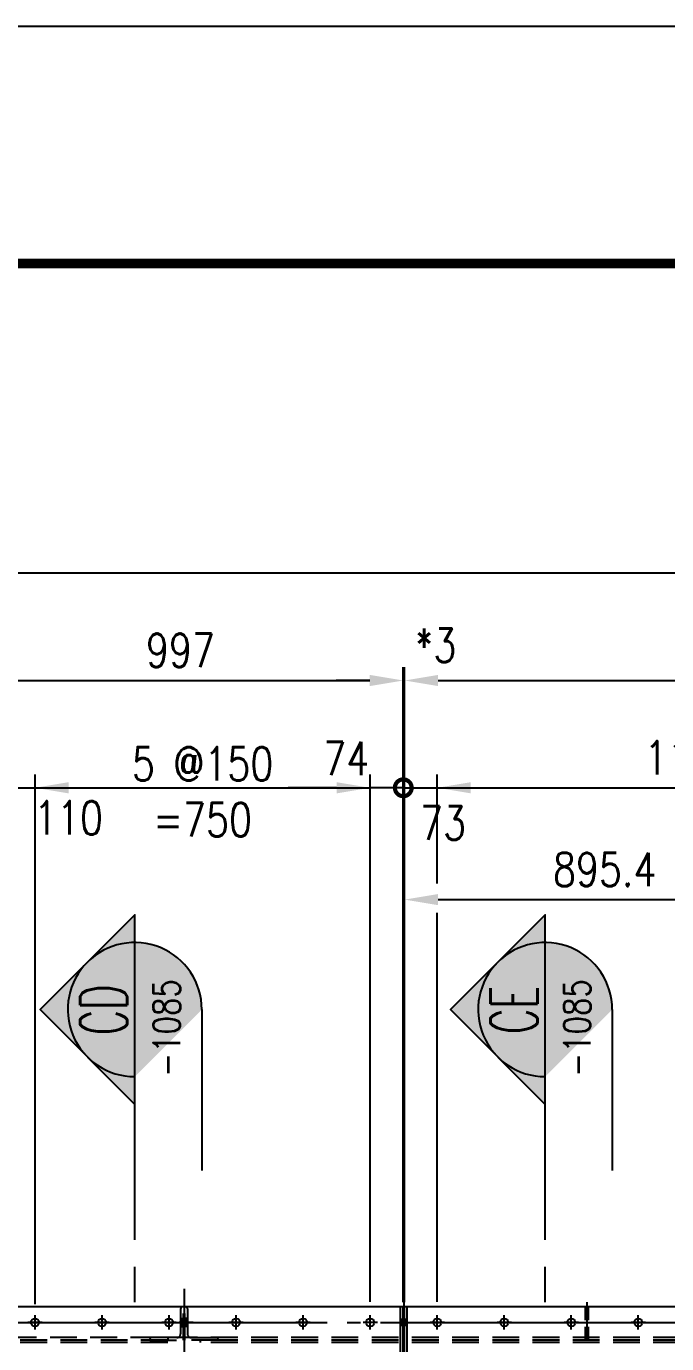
# Model space of a CAD drawing. Header units: millimetres. Extents: x 0 to 232280, y -26939 to 23794.
# Drawn here: x 39384 to 40817, y -5757 to -2810 of the extents above; entities that cross this region are included whole.
import ezdxf
from ezdxf.enums import TextEntityAlignment as Align

# ---------------------------------------------------------------- set-up
doc = ezdxf.new("R2010")
doc.units = ezdxf.units.MM
doc.header["$LTSCALE"] = 30
doc.linetypes.add('JNK-CENTER', pattern=[34, 30, -1.5, 1, -1.5])
doc.linetypes.add('JNK-HIDDEN', pattern=[3, 2, -1])
for name, color, linetype in [('CEN-R', 1, 'JNK-CENTER'), ('CON-C', 4, 'Continuous'), ('CON-G', 3, 'Continuous'), ('CON-W', 7, 'Continuous'), ('CON-Y', 2, 'Continuous'), ('conL-g', 3, 'Continuous'), ('Dim-W', 7, 'Continuous'), ('HID-Y', 2, 'JNK-HIDDEN'), ('STL-OBJT', 7, 'Continuous')]:
    doc.layers.add(name, color=color, linetype=linetype)
doc.styles.add('SIMPLEX', font='simplex.shx', dxfattribs={"width": 0.8})
doc.dimstyles.new('DIM30', dxfattribs={"dimscale": 30, "dimtxt": 2.5, "dimasz": 2.5, "dimexe": 1, "dimexo": 1, "dimgap": 1, "dimtad": 1, "dimdec": 0, "dimdsep": 46, "dimtxsty": 'SIMPLEX', "dimcen": 0, "dimclrd": 7, "dimclre": 7, "dimclrt": 2, "dimadec": 1, "dimazin": 2, "dimtfac": 1, "dimtdec": 0, "dimtix": 1, "dimtmove": 2, "dimatfit": 0, "dimfxl": 1, "dimtolj": 1, "dimtzin": 0, "dimarcsym": 0})

# ---------------------------------------------------------------- blocks, each defined once
blk = doc.blocks.new('TITLE')
at = {"color": 7}
blk.add_line((841, 594.8536585365848), (0, 594.8536585365848), dxfattribs=at)
at = {"color": 7, "const_width": 0.7073170731707307}
blk.add_lwpolyline([(823.3170731707312, 577.1707317073162), (27.93902439025055, 577.1707317073162)], dxfattribs=at)
blk = doc.blocks.new('*D927')
at = {"layer": 'DEFPOINTS', "color": 0, "transparency": 16777216}
for p in [(32035.48042019118, -4033.583577064732), (32035.48042019118, -5695.787240706746), (43537.48041941375, -5694.550462539435)]:
    blk.add_point(p, dxfattribs=at)
at = {"layer": 'Dim-W', "color": 7, "lineweight": -2, "transparency": 16777216}
for p, q in [((32035.48042019118, -4480.975570147566), (32035.48042019118, -4003.583577064732)), ((43537.48041941375, -4257.487625408347), (43537.48041941375, -4003.583577064732)), ((43462.48041941375, -4033.583577064732), (32110.48042019118, -4033.583577064732)), ((43537.48041941375, -4480.975570147566), (43537.48041941375, -4304.775225400237)), ((32035.48042019118, -5665.787240706746), (32035.48042019118, -4533.814445052994)), ((43537.48041941375, -5664.550462539435), (43537.48041941375, -4533.814445052994))]:
    blk.add_line(p, q, dxfattribs=at)
at = {"layer": 'Dim-W', "color": 7, "transparency": 16777216}
for points in [[(32110.48042019118, -4021.083577064732), (32110.48042019118, -4046.083577064732), (32035.48042019118, -4033.583577064732)], [(43462.48041941375, -4021.083577064732), (43462.48041941375, -4046.083577064732), (43537.48041941375, -4033.583577064732)]]:
    blk.add_solid(points, dxfattribs=at)
at = {"layer": 'Dim-W', "color": 2, "transparency": 16777216, "insert": (37860.48245042599, -3964.228624348307), "char_height": 75, "attachment_point": 5, "style": 'SIMPLEX'}
blk.add_mtext('\\A1;11502', dxfattribs=at)
blk = doc.blocks.new('A$C27160668')
at = {"layer": 'CEN-R'}
blk.add_line((3.492459654808044e-10, -12.9743177323835), (-1.164153218269348e-10, 18.534226872609), dxfattribs=at)
at = {"layer": 'HID-Y'}
for p, q in [((-8.999999999883585, 5.820766091346741e-11), (-9, 5.999999998603016)), ((9, 0), (9.000000000349246, 5.999999998603016))]:
    blk.add_line(p, q, dxfattribs=at)
blk = doc.blocks.new('A$C2FEE125F')
at = {"layer": 'CEN-R'}
for p, q in [((-16.02568226856238, 0), (16.02568226856238, 0)), ((0, 16.02568226856238), (0, -16.02568226856238))]:
    blk.add_line(p, q, dxfattribs=at)
at = {"layer": 'conL-g'}
blk.add_circle((0, 0), 9, dxfattribs=at)
blk = doc.blocks.new('_DotSmall')
at = {"color": 0, "linetype": 'ByBlock', "const_width": 0.5}
blk.add_lwpolyline([(-0.0625, 0, 1), (0.0625, 0, 1)], format="xyb", close=True, dxfattribs=at)
blk = doc.blocks.new('*D810')
at = {"layer": 'DEFPOINTS', "color": 0, "transparency": 16777216}
for p in [(39403.08014897502, -4513.58357706471), (39293.08014897502, -5698.524774480609), (39403.08014897502, -5698.524774480607)]:
    blk.add_point(p, dxfattribs=at)
at = {"layer": 'Dim-W', "color": 7, "lineweight": -2, "transparency": 16777216}
for p, q in [((39293.08014897502, -5668.524774480609), (39293.08014897502, -4483.58357706471)), ((39403.08014897502, -5668.524774480607), (39403.08014897502, -4483.58357706471)), ((39293.08014897502, -4513.58357706471), (39218.08014897502, -4513.58357706471)), ((39293.08014897502, -4513.58357706471), (39403.08014897502, -4513.58357706471)), ((39478.08014897502, -4513.58357706471), (39553.08014897502, -4513.58357706471))]:
    blk.add_line(p, q, dxfattribs=at)
at = {"layer": 'Dim-W', "color": 7, "transparency": 16777216}
blk.add_solid([(39478.08014897502, -4501.08357706471), (39478.08014897502, -4526.08357706471), (39403.08014897502, -4513.58357706471)], dxfattribs=at)
at = {"layer": 'Dim-W', "color": 7, "lineweight": -2, "transparency": 16777216, "xscale": 75, "yscale": 75, "zscale": 75}
blk.add_blockref('_DotSmall', (39293.08014897502, -4513.58357706471), dxfattribs=at)
at = {"layer": 'Dim-W', "color": 2, "transparency": 16777216, "insert": (39477.98355223011, -4580.953110670573), "char_height": 75, "attachment_point": 5, "style": 'SIMPLEX'}
blk.add_mtext('\\A1;110', dxfattribs=at)
blk = doc.blocks.new('A$C57EE18C0')
for points in [[(-7.499999999937184, -26.00000010875075), (-7.499999999940304, -44.00000010875075), (7.500000000062812, -26.00000010480042), (7.500000000059693, -44.00000010480042)], [(-7.499999999937184, -130.9999938464414), (-7.499999999940304, -148.9999938464414), (7.500000000062812, -130.999993842491), (7.500000000059693, -148.999993842491)], [(-7.499999965701008, -260.9999938464414), (-7.499999965704127, -278.9999938464414), (7.500000034298989, -260.999993842491), (7.500000034295869, -278.999993842491)], [(-7.499999965701008, -390.9999938464414), (-7.499999965704127, -408.9999938464414), (7.500000034298989, -390.9999938424911), (7.500000034295869, -408.9999938424911)], [(-7.499999965701008, -520.9999938464414), (-7.499999965704127, -538.9999938464414), (7.500000034298989, -520.999993842491), (7.500000034295869, -538.999993842491)], [(-7.499999965700979, -650.9999938464414), (-7.499999965704099, -668.9999938464414), (7.500000034299017, -650.999993842491), (7.500000034295898, -668.999993842491)], [(-7.499999965700979, -798.9999953845083), (-7.499999965704099, -780.9999953845083), (7.500000034299017, -798.9999953884587), (7.500000034295898, -780.9999953884587)], [(-7.499999965701008, -928.9999953845083), (-7.499999965704127, -910.9999953845083), (7.500000034298989, -928.9999953884587), (7.500000034295869, -910.9999953884587)], [(-7.499999965701008, -1058.999995384508), (-7.499999965704127, -1040.999995384508), (7.500000034298989, -1058.999995388459), (7.500000034295869, -1040.999995388459)], [(-7.499999965701008, -1188.999995384508), (-7.499999965704127, -1170.999995384508), (7.500000034298989, -1188.999995388459), (7.500000034295869, -1170.999995388459)], [(-7.499999999937184, -1318.999995384508), (-7.499999999940304, -1300.999995384508), (7.500000000062812, -1318.999995388459), (7.500000000059693, -1300.999995388459)], [(-7.499999999937184, -1423.999989122199), (-7.499999999940304, -1405.999989122199), (7.500000000062812, -1423.999989126149), (7.500000000059693, -1405.999989126149)]]:
    blk.add_solid(points)
at = {"layer": 'CEN-R'}
for p, q in [((0, 51.14424821723878), (0, -1473.733601126081)), ((-24.40582452122362, -35.00000011320299), (24.40582452128547, -35.00000010034819)), ((-24.40582452122362, -139.9999938508936), (24.40582452128547, -139.9999938380388)), ((-24.40582448698744, -269.9999938508936), (24.40582455552164, -269.9999938380388)), ((-24.40582448698744, -399.9999938508936), (24.40582455552164, -399.9999938380388)), ((-24.40582448698744, -529.9999938508936), (24.40582455552164, -529.9999938380388)), ((-24.40582448698742, -659.9999938508936), (24.40582455552167, -659.9999938380388)), ((-24.40582448698742, -789.9999953800561), (24.40582455552167, -789.9999953929109)), ((-24.40582448698744, -919.9999953800561), (24.40582455552164, -919.9999953929109)), ((-24.40582448698744, -1049.999995380056), (24.40582455552164, -1049.999995392911)), ((-24.40582448698744, -1179.999995380056), (24.40582455552164, -1179.999995392911)), ((-24.40582452122362, -1309.999995380056), (24.40582452128547, -1309.999995392911)), ((-24.40582452122362, -1414.999989117747), (24.40582452128547, -1414.999989130602))]:
    blk.add_line(p, q, dxfattribs=at)
at = {"layer": 'CON-G'}
for p, q in [((1.500000001838998, -4.048524715472013e-08), (1.500000000922228, 4.031971911899745e-08)), ((-7.500000000040018, -724.9999946154749), (-7.499999999914507, -1.132029865402728e-07)), ((-1.500000000085493, -1.132029865402728e-07), (-7.499999999914507, -1.132029865402728e-07)), ((-1.499999999959982, -724.9999946154767), (-1.500000000085493, -1.132029865402728e-07)), ((-1.499999999959982, -724.9999946154749), (-1.500000000085493, -1.132029865402728e-07)), ((1.499999999959982, -724.9999946154767), (1.500000000085493, -1.132029865402728e-07)), ((1.499999999959982, -724.9999946154749), (1.500000000085493, -1.132029865402728e-07)), ((7.500000000085493, -1.132029865402728e-07), (1.500000000085493, -1.132029865402728e-07)), ((7.499999999959982, -724.9999946154749), (7.500000000085493, -1.132029865402728e-07)), ((-7.500000000040018, -724.9999946154749), (-7.499999999914507, -1449.999989117747)), ((-1.499999999959982, -724.999994615473), (-1.500000000085493, -1449.999989117747)), ((-1.499999999959982, -724.9999946154749), (-1.500000000085493, -1449.999989117747)), ((1.499999999959982, -724.999994615473), (1.500000000085493, -1449.999989117747)), ((1.499999999959982, -724.9999946154749), (1.500000000085493, -1449.999989117747)), ((7.499999999959982, -724.9999946154749), (7.500000000085493, -1449.999989117747)), ((-1.500000000085493, -1449.999989117747), (-7.499999999914507, -1449.999989117747)), ((1.500000001838998, -1449.999989190464), (1.500000000922228, -1449.999989271269)), ((7.500000000085493, -1449.999989117747), (1.500000000085493, -1449.999989117747))]:
    blk.add_line(p, q, dxfattribs=at)
blk = doc.blocks.new('*D980')
at = {"layer": 'DEFPOINTS', "color": 0, "transparency": 16777216}
for p in [(40230.18068985868, -4273.583568733371), (40227.18068985868, -5694.55045697216), (40230.18068985868, -5694.550456969992)]:
    blk.add_point(p, dxfattribs=at)
at = {"layer": 'Dim-W', "color": 7, "lineweight": -2, "transparency": 16777216}
for p, q in [((40227.18068985868, -5664.55045697216), (40227.18068985868, -4243.583568733371)), ((40230.18068985868, -5664.550456969992), (40230.18068985868, -4243.583568733371)), ((40152.18068985868, -4273.583568733371), (40077.18068985868, -4273.583568733371)), ((40227.18068985868, -4273.583568733371), (40230.18068985868, -4273.583568733371)), ((40305.18068985868, -4273.583568733371), (40380.18068985868, -4273.583568733371))]:
    blk.add_line(p, q, dxfattribs=at)
at = {"layer": 'Dim-W', "color": 7, "transparency": 16777216}
for points in [[(40152.18068985868, -4261.083568733371), (40152.18068985868, -4286.083568733371), (40227.18068985868, -4273.583568733371)], [(40305.18068985868, -4261.083568733371), (40305.18068985868, -4286.083568733371), (40230.18068985868, -4273.583568733371)]]:
    blk.add_solid(points, dxfattribs=at)
at = {"layer": 'Dim-W', "color": 2, "transparency": 16777216, "insert": (40299.60462993688, -4194.833568733371), "char_height": 75, "attachment_point": 5, "style": 'SIMPLEX'}
blk.add_mtext('\\A1;*3', dxfattribs=at)
blk = doc.blocks.new('*D858')
at = {"layer": 'DEFPOINTS', "color": 0, "transparency": 16777216}
for p in [(40153.08014897502, -4513.583561968097), (40227.18068987444, -5674.550462172687), (40153.08014897502, -5693.524774051482)]:
    blk.add_point(p, dxfattribs=at)
at = {"layer": 'Dim-W', "color": 7, "lineweight": -2, "transparency": 16777216}
for p, q in [((40153.08014897502, -5663.524774051482), (40153.08014897502, -4483.583561968097)), ((40227.18068987444, -5644.550462172687), (40227.18068987444, -4483.583561968097)), ((40078.08014897502, -4513.583561968097), (40003.08014897502, -4513.583561968097)), ((40227.18068987444, -4513.583561968097), (40153.08014897502, -4513.583561968097)), ((40227.18068987444, -4513.583561968097), (40302.18068987444, -4513.583561968097))]:
    blk.add_line(p, q, dxfattribs=at)
at = {"layer": 'Dim-W', "color": 7, "transparency": 16777216}
blk.add_solid([(40078.08014897502, -4501.083561968097), (40078.08014897502, -4526.083561968097), (40153.08014897502, -4513.583561968097)], dxfattribs=at)
at = {"layer": 'Dim-W', "color": 7, "lineweight": -2, "transparency": 16777216, "xscale": 75, "yscale": 75, "zscale": 75, "rotation": 180}
blk.add_blockref('_DotSmall', (40227.18068987444, -4513.583561968097), dxfattribs=at)
at = {"layer": 'Dim-W', "color": 2, "transparency": 16777216, "insert": (40099.53791240408, -4448.046847979143), "char_height": 75, "attachment_point": 5, "style": 'SIMPLEX'}
blk.add_mtext('\\A1;74', dxfattribs=at)
blk = doc.blocks.new('*D981')
at = {"layer": 'DEFPOINTS', "color": 0, "transparency": 16777216}
for p in [(40303.18014897502, -4513.583561968097), (40230.18068985868, -5674.550462172687), (40303.18014897502, -5693.524774051482)]:
    blk.add_point(p, dxfattribs=at)
at = {"layer": 'Dim-W', "color": 7, "lineweight": -2, "transparency": 16777216}
for p, q in [((40230.18068985868, -5644.550462172687), (40230.18068985868, -4483.583561968097)), ((40303.18014897502, -4728.062164732535), (40303.18014897502, -4483.583561968097)), ((40230.18068985868, -4513.583561968097), (40155.18068985868, -4513.583561968097)), ((40230.18068985868, -4513.583561968097), (40303.18014897502, -4513.583561968097)), ((40303.18014897502, -4513.583561968097), (40378.18014897502, -4513.583561968097)), ((40303.18014897502, -5663.524774051482), (40303.18014897502, -4793.207071483248))]:
    blk.add_line(p, q, dxfattribs=at)
at = {"layer": 'Dim-W', "color": 2, "transparency": 16777216, "insert": (40316.21875720128, -4592.565920357647), "char_height": 75, "attachment_point": 5, "style": 'SIMPLEX'}
blk.add_mtext('\\A1;73', dxfattribs=at)
blk = doc.blocks.new('_None')
blk = doc.blocks.new('*D859')
at = {"layer": 'DEFPOINTS', "color": 0, "transparency": 16777216}
for p in [(42025.58014897411, -4273.583568733371), (40230.18068985867, -5674.550463977957), (42025.58014897411, -5674.550463892188)]:
    blk.add_point(p, dxfattribs=at)
at = {"layer": 'Dim-W', "color": 7, "lineweight": -2, "transparency": 16777216}
for p, q in [((40230.18068985867, -5644.550463977957), (40230.18068985867, -4243.583568733371)), ((42025.58014897411, -5644.550463892188), (42025.58014897411, -4243.583568733371)), ((40305.18068985867, -4273.583568733371), (41950.58014897411, -4273.583568733371))]:
    blk.add_line(p, q, dxfattribs=at)
at = {"layer": 'Dim-W', "color": 7, "transparency": 16777216}
for points in [[(40305.18068985867, -4261.083568733371), (40305.18068985867, -4286.083568733371), (40230.18068985867, -4273.583568733371)], [(41950.58014897411, -4261.083568733371), (41950.58014897411, -4286.083568733371), (42025.58014897411, -4273.583568733371)]]:
    blk.add_solid(points, dxfattribs=at)
at = {"layer": 'Dim-W', "color": 2, "transparency": 16777216, "insert": (41127.8804194164, -4206.083568733371), "char_height": 75, "attachment_point": 5, "style": 'SIMPLEX'}
blk.add_mtext('\\A1;1795.4', dxfattribs=at)
blk = doc.blocks.new('*D860')
at = {"layer": 'DEFPOINTS', "color": 0, "transparency": 16777216}
for p in [(40227.18068985867, -4273.58357435859), (39230.18041941585, -5674.550463891997), (40227.18068985867, -5674.550463977957)]:
    blk.add_point(p, dxfattribs=at)
at = {"layer": 'Dim-W', "color": 7, "lineweight": -2, "transparency": 16777216}
for p, q in [((39230.18041941585, -5644.550463891997), (39230.18041941585, -4243.58357435859)), ((40227.18068985867, -5644.550463977957), (40227.18068985867, -4243.58357435859)), ((39305.18041941585, -4273.58357435859), (40152.18068985867, -4273.58357435859))]:
    blk.add_line(p, q, dxfattribs=at)
at = {"layer": 'Dim-W', "color": 7, "transparency": 16777216}
for points in [[(39305.18041941585, -4261.08357435859), (39305.18041941585, -4286.08357435859), (39230.18041941585, -4273.58357435859)], [(40152.18068985867, -4261.08357435859), (40152.18068985867, -4286.08357435859), (40227.18068985867, -4273.58357435859)]]:
    blk.add_solid(points, dxfattribs=at)
at = {"layer": 'Dim-W', "color": 2, "transparency": 16777216, "insert": (39728.68055463726, -4206.08357435859), "char_height": 75, "attachment_point": 5, "style": 'SIMPLEX'}
blk.add_mtext('\\A1;997', dxfattribs=at)
blk = doc.blocks.new('*D863')
at = {"layer": 'DEFPOINTS', "color": 0, "transparency": 16777216}
for p in [(40153.08014897502, -4513.583562045669), (39403.08014897502, -5668.52477295706), (40153.08014897502, -5663.524773390882)]:
    blk.add_point(p, dxfattribs=at)
at = {"layer": 'Dim-W', "color": 7, "lineweight": -2, "transparency": 16777216}
for p, q in [((39403.08014897502, -5638.52477295706), (39403.08014897502, -4483.583562045669)), ((40153.08014897502, -5633.524773390882), (40153.08014897502, -4483.583562045669)), ((39478.08014897502, -4513.583562045669), (39586.65157754644, -4513.583562045669)), ((40078.08014897502, -4513.583562045669), (39969.50872040359, -4513.583562045669))]:
    blk.add_line(p, q, dxfattribs=at)
at = {"layer": 'Dim-W', "color": 7, "transparency": 16777216}
for points in [[(39478.08014897502, -4501.083562045669), (39478.08014897502, -4526.083562045669), (39403.08014897502, -4513.583562045669)], [(40078.08014897502, -4501.083562045669), (40078.08014897502, -4526.083562045669), (40153.08014897502, -4513.583562045669)]]:
    blk.add_solid(points, dxfattribs=at)
at = {"layer": 'Dim-W', "color": 2, "transparency": 16777216, "insert": (39778.08014897502, -4522.528846642397), "char_height": 75, "attachment_point": 5, "style": 'SIMPLEX'}
blk.add_mtext('\\A1;5 @150\\P=750', dxfattribs=at)
blk = doc.blocks.new('*D983')
at = {"layer": 'DEFPOINTS', "color": 0, "transparency": 16777216}
for p in [(41953.18014897502, -4513.58357706471), (40303.18014897502, -5693.524774051482), (41953.18014897502, -5693.524773875612)]:
    blk.add_point(p, dxfattribs=at)
at = {"layer": 'Dim-W', "color": 7, "lineweight": -2, "transparency": 16777216}
for p, q in [((40303.18014897502, -4728.062164732535), (40303.18014897502, -4483.58357706471)), ((41953.18014897502, -4728.062164732535), (41953.18014897502, -4483.58357706471)), ((40378.18014897502, -4513.58357706471), (41878.18014897502, -4513.58357706471)), ((40303.18014897502, -5663.524774051482), (40303.18014897502, -4793.207071483248)), ((41953.18014897502, -5663.524773875612), (41953.18014897502, -4793.207071483248))]:
    blk.add_line(p, q, dxfattribs=at)
at = {"layer": 'Dim-W', "color": 7, "transparency": 16777216}
for points in [[(40378.18014897502, -4501.08357706471), (40378.18014897502, -4526.08357706471), (40303.18014897502, -4513.58357706471)], [(41878.18014897502, -4501.08357706471), (41878.18014897502, -4526.08357706471), (41953.18014897502, -4513.58357706471)]]:
    blk.add_solid(points, dxfattribs=at)
at = {"layer": 'Dim-W', "color": 2, "transparency": 16777216, "insert": (41128.18014897502, -4446.08357706471), "char_height": 75, "attachment_point": 5, "style": 'SIMPLEX'}
blk.add_mtext('\\A1;11 @150 = 1650', dxfattribs=at)
blk = doc.blocks.new('*D867')
at = {"layer": 'DEFPOINTS', "color": 0, "transparency": 16777216}
for p in [(41125.5802873844, -4763.732581322496), (40230.18068985867, -5674.550462214633), (41125.5802873844, -5664.549079665734)]:
    blk.add_point(p, dxfattribs=at)
at = {"layer": 'Dim-W', "color": 7, "lineweight": -2, "transparency": 16777216}
for p, q in [((40230.18068985867, -5644.550462214633), (40230.18068985867, -4733.732581322496)), ((41125.5802873844, -5634.549079665734), (41125.5802873844, -4733.732581322496)), ((40305.18068985867, -4763.732581322496), (41050.5802873844, -4763.732581322496))]:
    blk.add_line(p, q, dxfattribs=at)
at = {"layer": 'Dim-W', "color": 7, "transparency": 16777216}
for points in [[(40305.18068985867, -4751.232581322496), (40305.18068985867, -4776.232581322496), (40230.18068985867, -4763.732581322496)], [(41050.5802873844, -4751.232581322496), (41050.5802873844, -4776.232581322496), (41125.5802873844, -4763.732581322496)]]:
    blk.add_solid(points, dxfattribs=at)
at = {"layer": 'Dim-W', "color": 2, "transparency": 16777216, "insert": (40677.88048862154, -4696.232581322496), "char_height": 75, "attachment_point": 5, "style": 'SIMPLEX'}
blk.add_mtext('\\A1;895.4', dxfattribs=at)
blk = doc.blocks.new('SECMARK1')
at = {"layer": 'CON-Y'}
h = blk.add_hatch(color=256, dxfattribs=at)
edge = h.paths.add_edge_path()
edge.add_line((21.82666666666668, 7.071067811865485), (18.29113276073393, 3.535533905932776))
edge.add_arc((21.82666666666668, 4.707345624410664e-14), 5.000000000000002, 44.99999999999977, 135.0000000000001, ccw=False)
edge.add_line((25.36220057259943, 3.535533905932773), (21.82666666666668, 7.071067811865485))
h = blk.add_hatch(color=256, dxfattribs=at)
edge = h.paths.add_edge_path()
edge.add_line((14.75559885480128, 4.707345624410664e-14), (16.82666666666668, 1.689559442740931e-14))
edge.add_arc((21.82666666666668, 4.618527782440651e-14), 5, 135.0000000000001, 180.0000000000003, ccw=False)
edge.add_line((18.29113276073393, 3.535533905932776), (14.75559885480128, 4.707345624410664e-14))
edge = h.paths.add_edge_path()
edge.add_arc((21.82666666666668, 4.736951571734001e-14), 5, 270, 540.0000000000005)
h = blk.add_hatch(color=256, dxfattribs=at)
edge = h.paths.add_edge_path()
edge.add_line((26.82666666666668, 4.332076805060308e-14), (28.89773447853207, 4.736951571734001e-14))
edge.add_line((28.89773447853207, 4.736951571734001e-14), (25.36220057259943, 3.535533905932773))
edge.add_arc((21.82666666666668, 4.951594689828198e-14), 5, -1.1368683772161603e-13, 44.999999999999716, ccw=False)
at = {"layer": 'CON-C'}
blk.add_line((0, 0), (2.633333333333307, 0), dxfattribs=at)
blk.add_lwpolyline([(4.666666666666639, 0), (28.89773447853207, 4.736951571734001e-14), (21.82666666666668, 7.071067811865485), (14.75559885480128, 4.736951571734001e-14)], dxfattribs=at)
at = {"layer": 'CON-Y'}
blk.add_line((21.82666666666668, -4.999999999999953), (9.823333333333341, -4.999999999999953), dxfattribs=at)
blk.add_arc((21.82666666666668, 4.736951571734001e-14), 5, 270, 180.0000000000004, dxfattribs=at)
at = {"layer": 'CON-C', "style": 'SIMPLEX', "width": 0.8}
blk.add_attdef('TAG', text='', height=3.5, dxfattribs=at).set_placement((21.80333333333334, 0.5800000000000568), align=Align.CENTER)
at = {"layer": 'CON-Y', "style": 'SIMPLEX', "width": 0.8}
blk.add_attdef('H0000-0000', text='', height=2, dxfattribs=at).set_placement((24.66333333333334, -3.379999999999943), align=Align.RIGHT)

msp = doc.modelspace()

# ---------------------------------------------------------------- hatches: boundary and pattern name
at = {"layer": 'CON-W'}
h = msp.add_hatch(color=256, dxfattribs=at)
h.paths.add_polyline_path([(39734.98042802633, -5709.550459395759), (39728.98042802633, -5709.550459395672), (39728.98042802633, -5700.550459395832), (39734.98042802633, -5700.550459395483)])
h.paths.add_polyline_path([(39734.98042802633, -5718.550459395832), (39728.98042802633, -5718.550459395716), (39728.98042802633, -5709.550459395672), (39734.98042802633, -5709.550459395759)])
h = msp.add_hatch(color=256, dxfattribs=at)
h.paths.add_polyline_path([(39737.98041090615, -5709.550459395759), (39743.98041090615, -5709.550459395672), (39743.98041090615, -5700.550459395832), (39737.98041090615, -5700.550459395483)])
h.paths.add_polyline_path([(39737.98041090615, -5718.550459395832), (39743.98041090615, -5718.550459395716), (39743.98041090615, -5709.550459395672), (39737.98041090615, -5709.550459395759)])

# ---------------------------------------------------------------- linework, layer by layer
at = {"layer": 'CEN-R'}
for p, q in [((39736.48041946614, -5634.550461186329), (39736.48041946623, -7164.550455774388)), ((40638.03041943986, -5664.550462614909), (40638.03041943986, -5749.550462614909)), ((32016.50610168198, -5709.550458480118), (43556.45473714584, -5709.550455774051))]:
    msp.add_line(p, q, dxfattribs=at)
at = {"layer": 'CON-G'}
for p, q in [((40634.745448491, -5674.550462631278), (39230.18041942761, -5674.550461186202)), ((42025.58014897503, -5674.550463892188), (40629.38028419603, -5674.550462633475))]:
    msp.add_line(p, q, dxfattribs=at)
at = {"layer": 'Dim-W'}
msp.add_line((39403.08014897502, -4513.583562045669), (40153.08014897502, -4513.583562045669), dxfattribs=at)
at = {"layer": 'HID-Y'}
for p, q in [((42016.58014897503, -5743.550461186187), (39236.18041941676, -5743.550461186187)), ((39699.98041946623, -5744.550461186202), (39699.98041946623, -5749.550458480142)), ((39699.98041946623, -5749.550458480142), (39236.18041941676, -5749.550458480142)), ((39699.98041946623, -5754.550458480142), (39236.18041941676, -5754.550458480142)), ((42016.58014897503, -5749.550458480142), (39772.98041946623, -5749.550458480142)), ((39772.98041946623, -5749.550461186202), (39772.98041946623, -5754.550458480142)), ((42016.58014897503, -5754.550458480142), (39772.98041946623, -5754.550458480142))]:
    msp.add_line(p, q, dxfattribs=at)
for points in [[(39734.98041946623, -5749.550461186202), (39734.98041946623, -5674.550461186202), (39732.98041946623, -5674.550461186202, 0.4142135623730952), (39728.98041946623, -5678.550461186202), (39728.98041946623, -5735.050461186202, -0.4142135623730949), (39720.48041946623, -5743.550461186202), (39663.98041946623, -5743.550461186202, 0.4142135623730952), (39659.98041946623, -5747.550461186202), (39659.98041946623, -5749.550461186202)], [(39737.98041946623, -5749.550461186202), (39737.98041946623, -5674.550461186202), (39739.98041946623, -5674.550461186202, -0.4142135623730952), (39743.98041946623, -5678.550461186202), (39743.98041946623, -5735.050461186202, 0.4142135623730949), (39752.48041946623, -5743.550461186202), (39808.98041946623, -5743.550461186202, -0.4142135623730952), (39812.98041946623, -5747.550461186202), (39812.98041946623, -5749.550461186202)]]:
    msp.add_lwpolyline(points, format="xyb", close=True, dxfattribs=at)
at = {"layer": 'HID-Y', "ltscale": 0.5}
msp.add_lwpolyline([(40635.03041943986, -5674.550462614909), (40641.03041943986, -5674.550462614909), (40641.03041943986, -5749.550462614909), (40635.03041943986, -5749.550462614909)], close=True, dxfattribs=at)

# ---------------------------------------------------------------- block references
at = {"linetype": 'ByBlock', "xscale": 29.99999999699995, "yscale": 29.99999999699995, "zscale": 29.99999999699995}
msp.add_blockref('TITLE', (26436.10816264144, -20655.88267068262), dxfattribs=at)
at = {"layer": 'CON-G', "rotation": 180}
for p in [(39403.08014897502, -5709.55045674917), (39553.08014897502, -5709.550456713996), (39703.08014897502, -5709.550454705139), (39853.08014897502, -5709.550456460742), (40003.08014897502, -5709.550456425568), (40153.08014897502, -5709.550456320045), (40303.08014897502, -5709.550456320045), (40453.08014897502, -5709.550456320045), (40603.08014897502, -5709.550456466604), (40753.08014897502, -5709.550455968303)]:
    msp.add_blockref('A$C2FEE125F', p, dxfattribs=at)
at = {"layer": 'CON-W'}
ref = msp.add_blockref('SECMARK1', (39626.3350377584, -5664.484918934229), dxfattribs=dict(at, xscale=30, yscale=30, zscale=30, rotation=90))
ref.add_attrib('H0000-0000', '-1085', dxfattribs={"layer": 'CON-Y', "height": 60, "rotation": 90, "style": 'SIMPLEX', "width": 0.8}).set_placement((39727.73503775839, -4941.83033593917), align=Align.RIGHT)
ref.add_attrib('TAG', 'CD', dxfattribs={"layer": 'CON-C', "height": 105, "rotation": 90, "style": 'SIMPLEX', "width": 0.6}).set_placement((39608.93503775841, -5010.384918934231), align=Align.CENTER)
ref = msp.add_blockref('SECMARK1', (40544.69368122576, -5664.484918934229), dxfattribs=dict(at, xscale=30, yscale=30, zscale=30, rotation=90))
ref.add_attrib('H0000-0000', '-1085', dxfattribs={"layer": 'CON-Y', "height": 60, "rotation": 90, "style": 'SIMPLEX', "width": 0.8}).set_placement((40646.09368122576, -4941.83033593917), align=Align.RIGHT)
ref.add_attrib('TAG', 'CE', dxfattribs={"layer": 'CON-C', "height": 105, "rotation": 90, "style": 'SIMPLEX', "width": 0.6}).set_placement((40527.29368122577, -5010.384918934231), align=Align.CENTER)
at = {"layer": 'Dim-W'}
msp.add_blockref('A$C57EE18C0', (40228.68068985859, -5674.550463864754), dxfattribs=at)
at = {"layer": 'STL-OBJT', "rotation": 270}
msp.add_blockref('A$C27160668', (39728.98041919168, -5709.550456667901), dxfattribs=at)
at = {"layer": 'STL-OBJT', "xscale": -1, "rotation": 90}
msp.add_blockref('A$C27160668', (39743.98041918885, -5709.550456667901), dxfattribs=at)

# ---------------------------------------------------------------- dimensions: what is measured, and where the dimension line sits
at = {"layer": 'Dim-W'}
dim = msp.add_linear_dim(base=(32035.48042019118, -4033.583577064732), p1=(43537.48041941375, -5694.550462539435), p2=(32035.48042019118, -5695.787240706746), angle=180, dimstyle='DIM30', dxfattribs=at)
dim.commit()
dim.dimension.update_dxf_attribs({"geometry": '*D927', "text_midpoint": (37860.48245042599, -3964.228624348307), "dimtype": 160})
for base, p1, p2, text, picture, middle in [((40230.18068985868, -4273.583568733371), (40227.18068985868, -5694.55045697216), (40230.18068985868, -5694.550456969992), '*<>', '*D980', (40299.60462993688, -4194.833568733371)), ((40153.08014897502, -4513.583562045669), (39403.08014897502, -5668.52477295706), (40153.08014897502, -5663.524773390882), '5 @150\\P=<>', '*D863', (39778.08014897502, -4522.528846642397))]:
    dim = msp.add_linear_dim(base=base, p1=p1, p2=p2, text=text, dimstyle='DIM30', dxfattribs=at)
    dim.commit()
    dim.dimension.update_dxf_attribs({"geometry": picture, "text_midpoint": middle, "dimtype": 160})
for base, p1, p2, picture, middle in [((40227.18068985867, -4273.58357435859), (39230.18041941585, -5674.550463891997), (40227.18068985867, -5674.550463977957), '*D860', (39728.68055463726, -4206.08357435859)), ((42025.58014897411, -4273.583568733371), (40230.18068985867, -5674.550463977957), (42025.58014897411, -5674.550463892188), '*D859', (41127.8804194164, -4206.083568733371)), ((41125.5802873844, -4763.732581322496), (40230.18068985867, -5674.550462214633), (41125.5802873844, -5664.549079665734), '*D867', (40677.88048862154, -4696.232581322496))]:
    dim = msp.add_linear_dim(base=base, p1=p1, p2=p2, dimstyle='DIM30', override={"dimdec": 1}, dxfattribs=at)
    dim.commit()
    dim.dimension.update_dxf_attribs({"geometry": picture, "text_midpoint": middle})
dim = msp.add_linear_dim(base=(41953.18014897502, -4513.58357706471), p1=(40303.18014897502, -5693.524774051482), p2=(41953.18014897502, -5693.524773875612), text='11 @150 = <>', dimstyle='DIM30', dxfattribs=at)
dim.commit()
dim.dimension.update_dxf_attribs({"geometry": '*D983', "text_midpoint": (41128.18014897502, -4446.08357706471)})
dim = msp.add_linear_dim(base=(40153.08014897502, -4513.583561968097), p1=(40227.18068987444, -5674.550462172687), p2=(40153.08014897502, -5693.524774051482), angle=180, dimstyle='DIM30', override={"dimblk1": 'DotSmall', "dimsah": 1}, dxfattribs=at)
dim.commit()
dim.dimension.update_dxf_attribs({"geometry": '*D858', "text_midpoint": (40099.53791240408, -4448.046847979143), "dimtype": 160})
for base, p1, p2, override, picture, middle in [((39403.08014897502, -4513.58357706471), (39293.08014897502, -5698.524774480609), (39403.08014897502, -5698.524774480607), {"dimblk1": 'DotSmall', "dimsah": 1}, '*D810', (39477.98355223011, -4580.953110670573)), ((40303.18014897502, -4513.583561968097), (40230.18068985868, -5674.550462172687), (40303.18014897502, -5693.524774051482), {"dimdec": 1, "dimblk1": 'None', "dimblk2": 'None', "dimsah": 1}, '*D981', (40316.21875720128, -4592.565920357647))]:
    dim = msp.add_linear_dim(base=base, p1=p1, p2=p2, dimstyle='DIM30', override=override, dxfattribs=at)
    dim.commit()
    dim.dimension.update_dxf_attribs({"geometry": picture, "text_midpoint": middle, "dimtype": 160})

doc.saveas('drawing.dxf')
